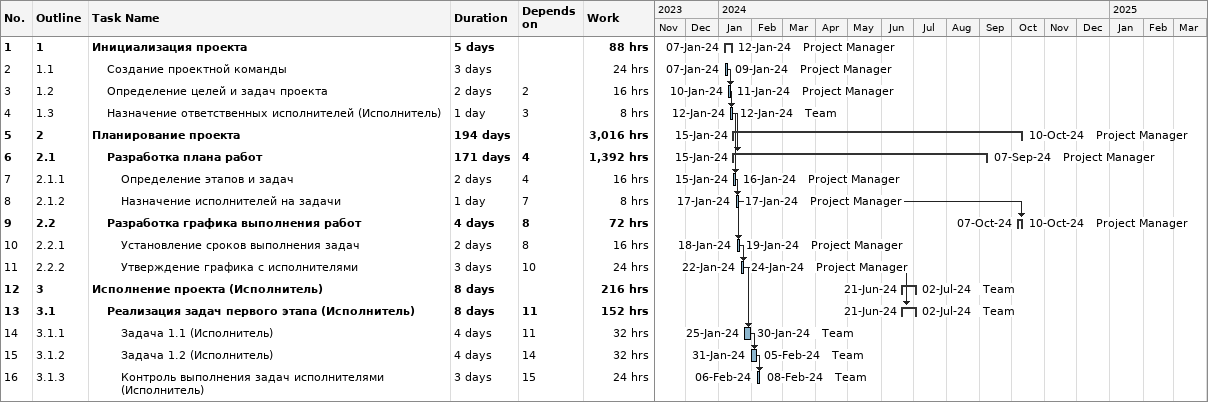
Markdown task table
| ID | WBS | Task | Duration | Start | Finish | Predecessors | Resources | Work (h) |
|---|---|---|---|---|---|---|---|---|
| 1 | 1 | **Инициализация проекта** | 5d | 2024-01-07 | 2024-01-12 |  | Project Manager | 88 |
| 2 | 1.1 | Создание проектной команды | 3d | 2024-01-07 | 2024-01-09 |  | Project Manager | 24 |
| 3 | 1.2 | Определение целей и задач проекта | 2d | 2024-01-10 | 2024-01-11 | 2 | Project Manager | 16 |
| 4 | 1.3 | Назначение ответственных исполнителей (Исполнитель) | 1d | 2024-01-12 | 2024-01-12 | 3 | Team | 8 |
| 5 | 2 | **Планирование проекта** | 194d | 2024-01-15 | 2024-10-10 |  | Project Manager | 3016 |
| 6 | 2.1 | **Разработка плана работ** | 171d | 2024-01-15 | 2024-09-07 | 4 | Project Manager | 1392 |
| 7 | 2.1.1 | Определение этапов и задач | 2d | 2024-01-15 | 2024-01-16 | 4 | Project Manager | 16 |
| 8 | 2.1.2 | Назначение исполнителей на задачи | 1d | 2024-01-17 | 2024-01-17 | 7 | Project Manager | 8 |
| 9 | 2.2 | **Разработка графика выполнения работ** | 4d | 2024-10-07 | 2024-10-10 | 8 | Project Manager | 72 |
| 10 | 2.2.1 | Установление сроков выполнения задач | 2d | 2024-01-18 | 2024-01-19 | 8 | Project Manager | 16 |
| 11 | 2.2.2 | Утверждение графика с исполнителями | 3d | 2024-01-22 | 2024-01-24 | 10 | Project Manager | 24 |
| 12 | 3 | **Исполнение проекта (Исполнитель)** | 8d | 2024-06-21 | 2024-07-02 |  | Team | 216 |
| 13 | 3.1 | **Реализация задач первого этапа (Исполнитель)** | 8d | 2024-06-21 | 2024-07-02 | 11 | Team | 152 |
| 14 | 3.1.1 | Задача 1.1 (Исполнитель) | 4d | 2024-01-25 | 2024-01-30 | 11 | Team | 32 |
| 15 | 3.1.2 | Задача 1.2 (Исполнитель) | 4d | 2024-01-31 | 2024-02-05 | 14 | Team | 32 |
| 16 | 3.1.3 | Контроль выполнения задач исполнителями (Исполнитель) | 3d | 2024-02-06 | 2024-02-08 | 15 | Team | 24 |
